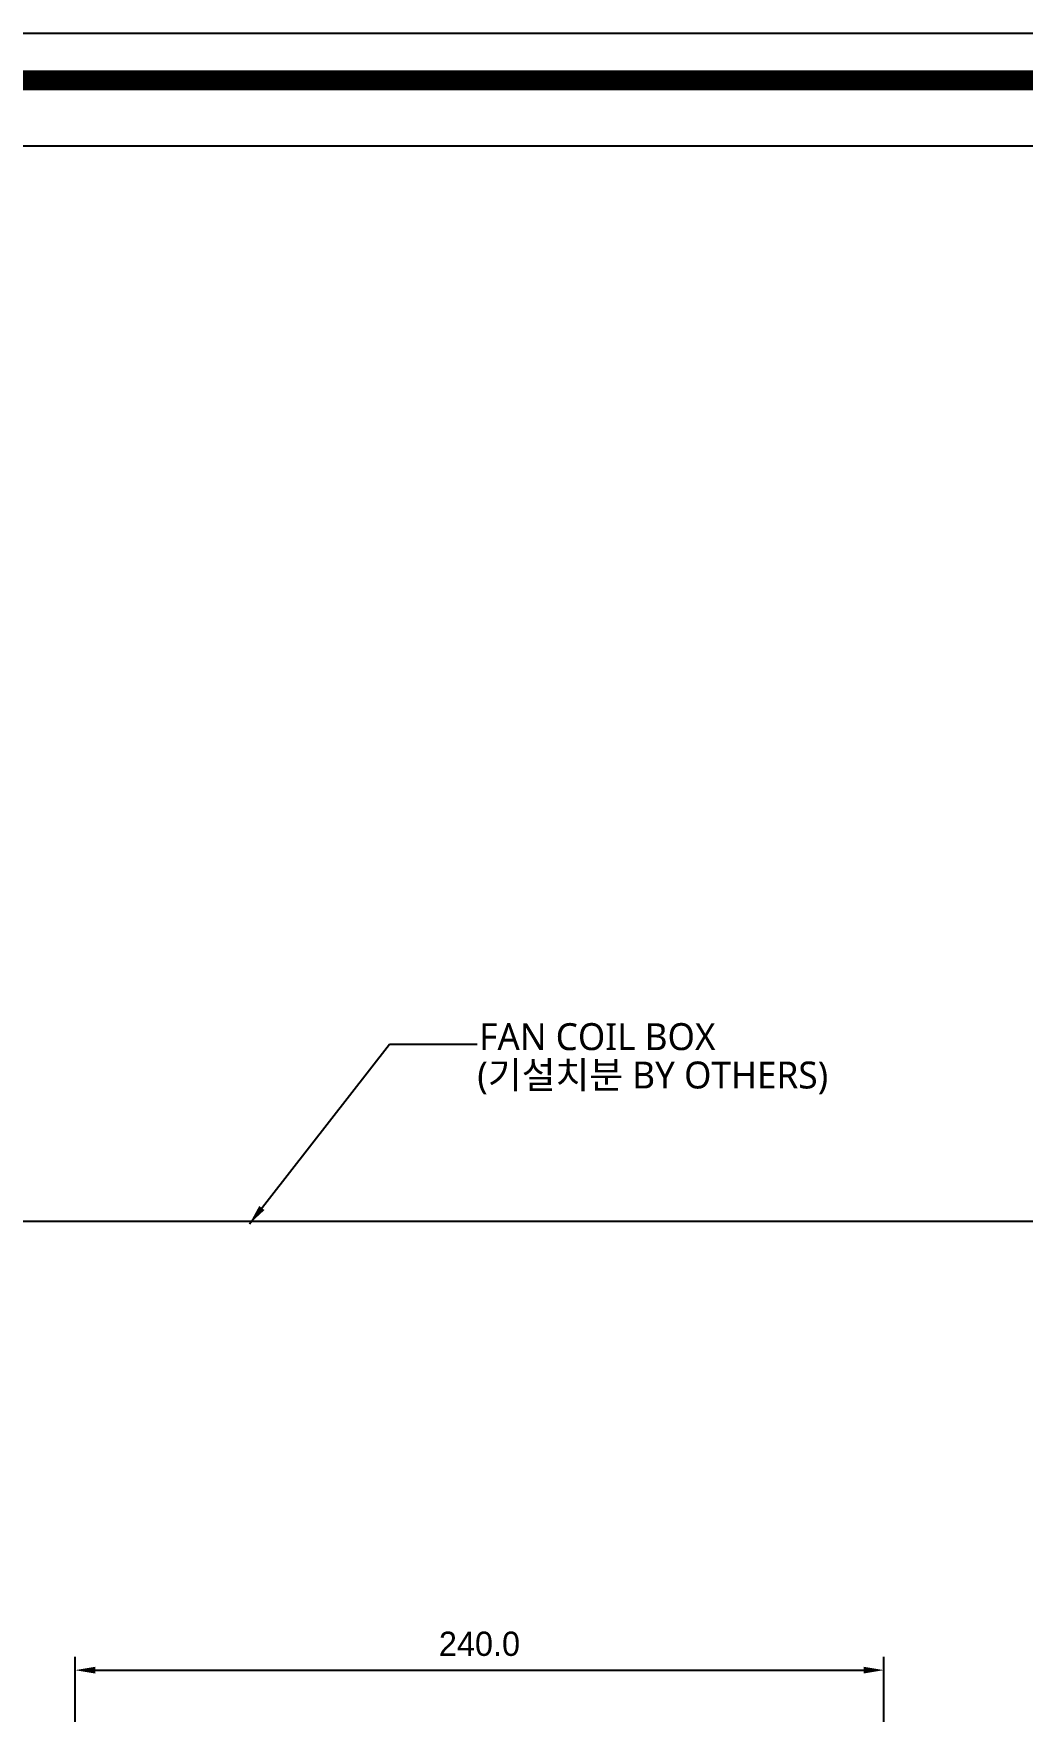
# Model space of a CAD drawing. Header units: millimetres. Extents: x 7297 to 60227, y -7497 to 19324.
# Drawn here: x 44155.8 to 44449.3, y 4737 to 5235 of the extents above; entities that cross this region are included whole.
import ezdxf

# ---------------------------------------------------------------- set-up
doc = ezdxf.new("R2010")
doc.units = ezdxf.units.MM
for name, color, linetype in [('NS_COL_WHITE', 7, 'Continuous'), ('NS_DIM', 1, 'Continuous'), ('NS_FORM', 7, 'Continuous'), ('NS_TEXT_TITLE', 141, 'Continuous')]:
    doc.layers.add(name, color=color, linetype=linetype)
doc.styles.add('Expo M', font='Expo M.ttf')
doc.styles.add('맑은고딕', font='malgun.ttf')
doc.dimstyles.new('N-SPACE', dxfattribs={"dimscale": 4, "dimtxt": 1.8, "dimasz": 1.5, "dimexe": 1, "dimexo": 1, "dimgap": 1, "dimtad": 1, "dimtoh": 1, "dimdec": 1, "dimzin": 1, "dimdsep": 46, "dimtxsty": 'Expo M', "dimcen": 2, "dimclrd": 1, "dimclre": 1, "dimclrt": 2, "dimadec": 1, "dimazin": 0, "dimtfac": 1, "dimtdec": 1, "dimtix": 1, "dimtmove": 1, "dimatfit": 3, "dimfxl": 1, "dimtolj": 1, "dimtzin": 1, "dimarcsym": 0})

# ---------------------------------------------------------------- blocks, each defined once
blk = doc.blocks.new('AL-TEMPLATE')
at = {"color": 7, "ltscale": 2}
blk.add_lwpolyline([(1972.34, 1515.25), (1972.34, 921.25), (2812.34, 921.25), (2812.34, 1515.25)], close=True, dxfattribs=at)
at = {"color": 8, "const_width": 2.5}
blk.add_lwpolyline([(1976.34, 1509.45), (2808.34, 1509.45), (2808.34, 927.05), (1976.34, 927.05)], close=True, dxfattribs=at)
at = {"color": 9}
blk.add_lwpolyline([(1984.07, 1501.32), (2709.08, 1501.32), (2709.08, 935.18), (1984.07, 935.18)], close=True, dxfattribs=at)
blk = doc.blocks.new('*D509')
at = {"layer": 'NS_DIM', "color": 1, "lineweight": -2, "transparency": 16777216}
for p, q in [((44168.15, 4646.51), (44168.15, 4753.21)), ((44408.15, 4646.51), (44408.15, 4753.21)), ((44174.15, 4749.21), (44402.15, 4749.21))]:
    blk.add_line(p, q, dxfattribs=at)
at = {"layer": 'NS_DIM', "color": 1, "transparency": 16777216}
for points in [[(44174.15, 4750.21), (44174.15, 4748.21), (44168.15, 4749.21)], [(44402.15, 4750.21), (44402.15, 4748.21), (44408.15, 4749.21)]]:
    blk.add_solid(points, dxfattribs=at)
at = {"layer": 'NS_DIM', "color": 2, "transparency": 16777216, "insert": (44288.15, 4756.99), "char_height": 7.2, "attachment_point": 5, "style": 'Expo M'}
blk.add_mtext('\\A1;240.0', dxfattribs=at)

msp = doc.modelspace()

# ---------------------------------------------------------------- linework, layer by layer
at = {"layer": 'NS_COL_WHITE'}
msp.add_lwpolyline([(44120.65, 4882.51), (44120.65, 4872.51), (44130.65, 4872.51), (44130.65, 4882.51), (44530.65, 4882.51), (44530.65, 4609.14), (44510.65, 4609.14), (44510.65, 4532.51)], dxfattribs=at)

# ---------------------------------------------------------------- block references
at = {"layer": 'NS_FORM', "xscale": 2.39497664741437, "yscale": 2.39497664741437, "zscale": 2.39497664741437}
msp.add_blockref('AL-TEMPLATE', (38106.39, 1606), dxfattribs=at)

# ---------------------------------------------------------------- texts
at = {"layer": 'NS_TEXT_TITLE', "style": '맑은고딕'}
for s, p in [('FAN COIL BOX', (44288.08, 4933.25)), ('(기설치분 BY OTHERS)', (44287.51, 4921.86))]:
    msp.add_text(s, height=7.9984, dxfattribs=at).set_placement(p)

# ---------------------------------------------------------------- dimensions: what is measured, and where the dimension line sits
at = {"layer": 'NS_DIM'}
dim = msp.add_linear_dim(base=(44408.15, 4749.21), p1=(44168.15, 4642.51), p2=(44408.15, 4642.51), dimstyle='N-SPACE', dxfattribs=at)
dim.commit()
dim.dimension.update_dxf_attribs({"geometry": '*D509', "text_midpoint": (44288.15, 4756.99)})

# ---------------------------------------------------------------- leaders
at = {"layer": 'NS_DIM', "ltscale": 0.3}
msp.add_leader([(44219.88, 4881.65), (44261.47, 4935.04), (44287.47, 4935.04)], dimstyle='N-SPACE', dxfattribs=at)

doc.saveas('drawing.dxf')
